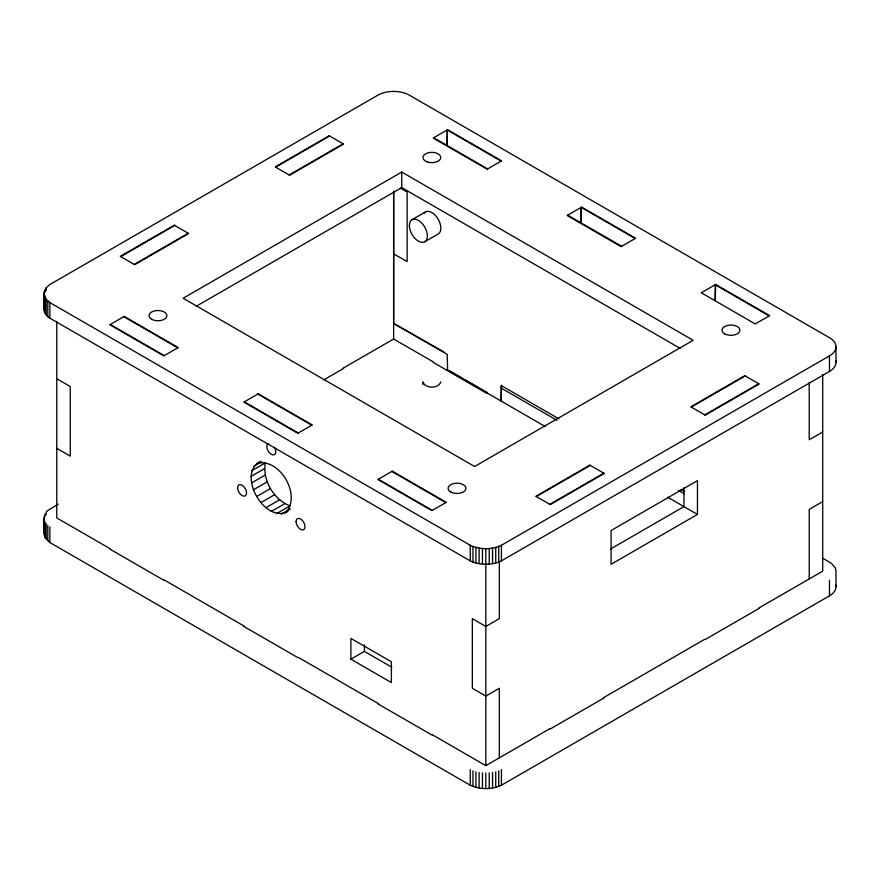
<?xml version="1.0" encoding="UTF-8"?>
<svg xmlns="http://www.w3.org/2000/svg" width="880" height="880" viewBox="0 0 880 880"><rect width="100%" height="100%" fill="white"/><g stroke="black" fill="none" stroke-linecap="round" stroke-linejoin="round"><path stroke-width="1.32" d="M343.156 368.159L393.635 339.02L393.657 192.038M447.392 129.844L447.161 145.552L447.161 129.976L501.127 161.139M581.185 207.361L580.888 222.772L581.185 207.361L635.162 238.513M287.859 511.544C264.495 523.765 236.324 474.265 260.37 461.318M276.54 513.656L290.037 505.868C273.559 499.565 262.471 480.359 265.243 462.935L251.757 470.723M44 293.568L46.167 287.848L49.852 284.559L377.894 95.172A22.264 12.848 0 0 1 409.376 95.172L829.477 337.711A22.264 12.848 0 0 1 829.477 355.883L829.477 371.47L501.435 560.857C491.733 565.378 479.952 565.378 470.239 560.857L49.852 318.153C40.942 313.225 44.539 301.675 44 293.568L46.167 299.288L49.852 302.566L470.239 545.281C479.952 549.802 491.733 549.802 501.435 545.281L829.477 355.883M44 309.144L44.242 307.186M835.813 585.057A22.264 12.848 0 0 1 829.477 595.826L501.435 785.213C491.733 789.734 479.952 789.734 470.239 785.213L49.852 542.509L44.968 537.383L44.242 531.542M440.77 381.854C438.691 388.905 425.051 388.905 422.961 381.854L422.961 384.45M285.615 512.842C301.873 495.715 279.961 457.754 256.993 463.276M120.747 256.63L174.713 225.467M275.693 167.178L329.659 136.015M134.233 264.418L188.21 233.255M289.179 174.966L343.156 143.803M401.731 172.04L183.15 298.243L474.595 466.51L693.176 340.307L401.731 172.04L401.731 187.627L680.097 348.337M196.218 306.273L401.731 187.627M412.016 219.714L425.513 211.926M424.732 241.747L438.229 233.959A12.716 7.348 60 0 0 440.561 225.269L439.659 222.244A12.716 7.348 60 0 0 424.083 213.246M58.168 504.119L47.806 510.488L46.167 512.204L46.167 514.8M323.653 379.94L343.607 368.423M253.77 466.257L261.646 461.714M251.064 476.377L264.561 468.589M251.757 482.823L265.243 475.035M393.635 191.07L393.635 323.433L447.161 354.332L447.612 369.655M253.77 489.621L267.267 481.833M256.993 496.32L270.49 488.532M261.184 502.458L274.681 494.67M266.068 507.606L279.554 499.818M271.304 511.434L284.801 503.635M281.424 514.14L290.422 508.948M715.671 284.482L701.272 292.787L755.249 323.95L769.637 315.634L715.671 284.482L715.22 300.322L715.22 284.735L769.186 315.898M536.327 496.562L590.293 465.399M691.273 407.11L745.239 375.947M549.813 504.35L603.79 473.187M704.759 414.898L758.736 383.735M350.911 659.186L391.391 682.55L391.391 661.782L350.911 638.407L350.911 659.186L364.408 651.387L391.787 667.205M610.621 548.966L683.958 506.627L683.958 487.718M822.712 431.97L809.215 439.758L809.215 382.448M697.455 514.415L611.094 564.267L611.094 530.519L697.455 480.656L697.455 514.415L667.579 497.167M822.712 501.567L809.215 509.355L809.215 578.941M432.322 734.745L485.837 765.644L549.813 728.706M603.79 697.543L704.759 639.254M758.736 608.091L822.712 571.153L822.712 374.66M550.264 728.97L604.241 697.807M705.21 639.507L759.187 608.355M393.635 323.433L444.092 352.077M433.664 137.764L487.641 168.927M567.71 215.138L621.676 246.301M400.389 188.144L407.132 192.038L407.132 261.635L393.635 253.836M822.338 557.942L831.402 563.332L835.241 567.831L836 571.153L836 586.74M558.822 418.803L501.127 385.495L501.127 401.071L501.578 385.231M681.076 489.379L684.607 491.425M501.017 388.014L556.952 420.299M678.337 490.391L684.288 493.823M449.955 371.008L462.858 378.455M465.212 379.819L487.498 392.689M393.635 339.02L433.664 362.12M447.161 369.908L545.325 426.591M433.213 362.384L487.19 393.547M123.783 316.679L177.749 347.842M257.807 394.053L311.784 425.216M391.842 471.438L445.808 502.601M110.286 324.467L164.263 355.63M244.321 401.852L298.287 433.004M378.345 479.226L432.322 510.389M56.771 378.741L70.257 386.529L70.257 456.126L56.771 448.327M110.286 548.823L56.771 517.924L56.771 321.431M164.263 579.986L244.321 626.208M298.287 657.36L378.345 703.582M109.835 549.087L163.812 580.239M243.87 626.461L297.836 657.624M377.894 703.846L431.871 735.009M836 346.797L836 362.384M829.477 580.239L829.477 595.826M501.435 545.281L501.435 560.857M501.435 769.637L501.435 785.213M499.334 561.363L499.334 618.673L485.837 626.461L472.351 618.673L472.351 688.259L485.837 696.058L499.334 688.259L499.334 757.856M498.718 546.469L498.718 562.045M498.718 770.825L498.718 786.401M495.737 547.415L495.737 562.991M495.737 771.771L495.737 787.347M492.558 548.097L492.558 563.684M492.558 772.453L492.558 788.04M489.236 548.515L489.236 564.102M489.236 772.871L489.236 788.458M485.837 548.658L485.837 765.644M485.837 773.014L485.837 788.601M482.449 548.515L482.449 564.102M482.449 772.871L482.449 788.458M479.127 548.097L479.127 563.684M479.127 772.453L479.127 788.04M475.937 547.415L475.937 562.991M475.937 771.771L475.937 787.347M472.956 546.469L472.956 562.045M472.956 770.825L472.956 786.401M470.239 545.281L470.239 560.857M470.239 769.637L470.239 785.213M364.408 644.897L364.408 651.387M49.852 302.566L49.852 318.153M49.852 526.922L49.852 542.509M47.806 301.004L47.806 316.58M47.806 525.36L47.806 540.936M46.167 287.848L46.167 290.444M46.167 299.288L46.167 314.864M46.167 523.644L46.167 539.22M44.968 289.685L44.968 292.281M44.968 297.44L44.968 313.027M44.968 514.041L44.968 516.648M44.968 521.796L44.968 537.383M44.242 291.61L44.242 311.102M44.242 515.966L44.242 535.458M44 517.924L44 533.5M274.483 447.271A6.358 3.674 60 0 1 274.483 454.619A6.358 3.674 60 0 1 268.125 450.945A6.358 3.674 60 0 1 268.125 443.597M835.813 360.701A22.264 12.848 0 0 1 829.477 371.47M174.262 225.214L120.296 256.366L134.684 264.682L188.661 233.519L174.262 225.214M329.208 135.751L275.242 166.914L289.63 175.219L343.607 144.067L329.208 135.751M124.234 316.415L109.835 324.731L163.812 355.883L178.2 347.578L124.234 316.415M447.612 129.712L433.213 138.028L487.19 169.191L501.578 160.875L447.612 129.712M258.258 393.8L243.87 402.105L297.836 433.268L312.235 424.963L258.258 393.8M581.636 207.097L567.105 215.49L621.082 246.642L635.613 238.26L581.636 207.097M392.293 471.174L377.894 479.49L431.871 510.653L446.259 502.337L392.293 471.174M589.842 465.146L535.876 496.298L550.264 504.614L604.241 473.451L589.842 465.146M744.788 375.683L690.822 406.846L705.21 415.151L759.187 383.999L744.788 375.683M296.043 521.554A6.358 3.674 60 0 0 302.786 529.947A6.358 3.674 60 0 0 302.786 520.949A6.358 3.674 60 0 0 296.043 521.554M237.567 487.795A6.358 3.674 60 0 0 244.321 496.188A6.358 3.674 60 0 0 244.321 487.201A6.358 3.674 60 0 0 237.567 487.795M450.758 491.953A8.91 5.137 0 0 0 465.652 489.643A8.91 5.137 0 0 0 454.751 483.351A8.91 5.137 0 0 0 450.758 491.953M724.658 333.817A8.91 5.137 0 0 0 739.563 331.507A8.91 5.137 0 0 0 728.651 325.215A8.91 5.137 0 0 0 724.658 333.817M427.416 161.953A8.91 5.137 0 0 0 440.77 157.498A8.91 5.137 0 0 0 427.416 153.043A8.91 5.137 0 0 0 427.416 161.953M151.668 319.275A8.91 5.137 0 0 0 166.562 316.965A8.91 5.137 0 0 0 155.661 310.673A8.91 5.137 0 0 0 151.668 319.275M409.376 225.533A12.716 7.348 60 0 0 422.873 242.319A12.716 7.348 60 0 0 422.873 224.334A12.716 7.348 60 0 0 409.376 225.533"/></g></svg>
